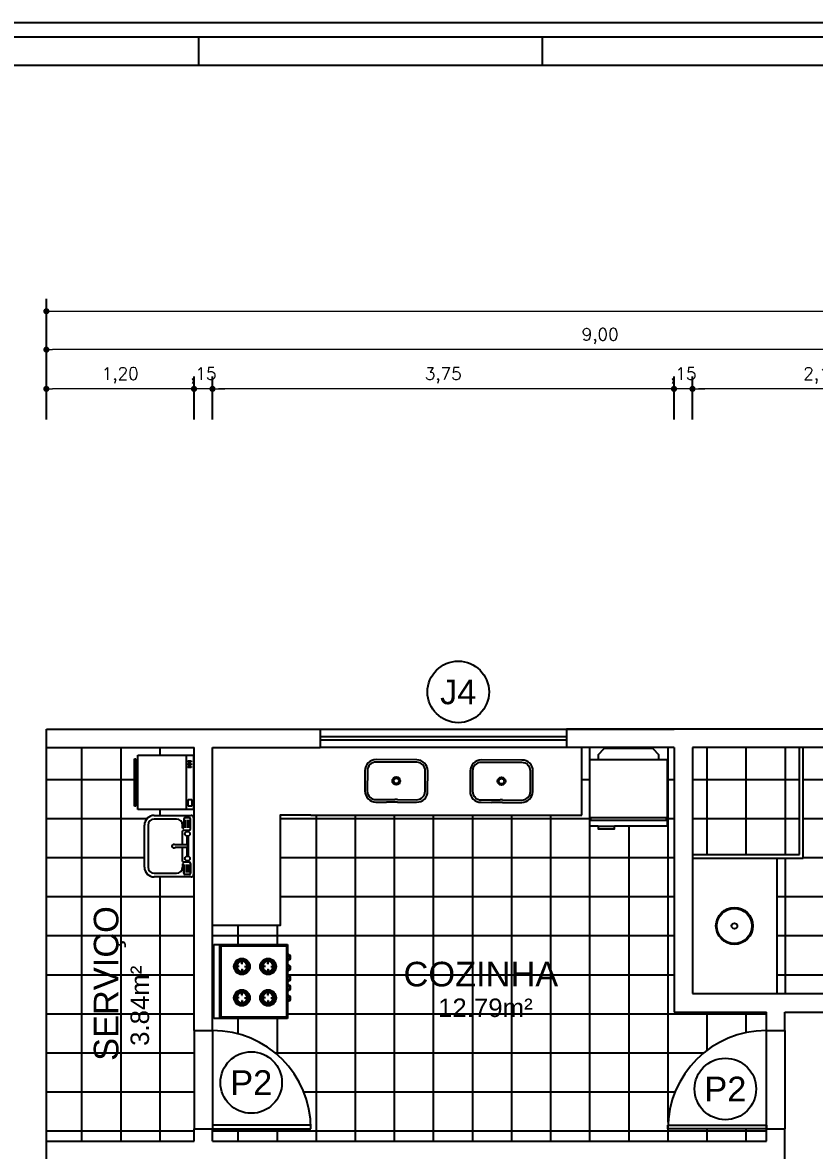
# Model space of a CAD drawing. Header units: metres. Extents: x 6 to 129, y -48 to 19.
# Drawn here: x 12.75 to 19.18, y 10.1 to 19.27 of the extents above; entities that cross this region are included whole.
import ezdxf
from ezdxf.enums import TextEntityAlignment as Align

# ---------------------------------------------------------------- set-up
doc = ezdxf.new("R2010")
doc.units = ezdxf.units.M
doc.header["$LTSCALE"] = 0.00025
doc.layers.add('0_MRG_AUX', color=7, linetype='Continuous', true_color=0xecbcd1)
for name, color, linetype in [('ARQ_ALV CT', 5, 'Continuous'), ('ARQ_ALV VS', 2, 'Continuous'), ('ARQ_ESQ CT', 30, 'Continuous'), ('ARQ_MOB 01', 1, 'Continuous'), ('ARQ_MOB 02', 2, 'Continuous'), ('ARQ_PISO', 1, 'Continuous'), ('ARQ_SAN 01', 1, 'Continuous'), ('ARQ_SAN 02', 2, 'Continuous'), ('ARQ_SIMB 01', 1, 'Continuous'), ('ARQ_TXT 02', 2, 'Continuous'), ('MRG_EXTERNA', 1, 'Continuous'), ('MRG_INTERNA', 2, 'Continuous'), ('SIMB_02', 2, 'Continuous'), ('SIMB_PREENCHIMENTO', 253, 'Continuous'), ('SIMB_TXT', 1, 'Continuous')]:
    doc.layers.add(name, color=color, linetype=linetype)
doc.layers.add('ARQ_COTA_AZUL', color=5, linetype='Continuous', lineweight=20, true_color=0x0000ff)
doc.styles.add('Annot_2.0mm', font='arial.ttf', dxfattribs={"height": 2})
doc.styles.add('ROMANS', font='romans')
doc.styles.add('SIMB', font='arial.ttf')
doc.dimstyles.new('FF-01', dxfattribs={"dimscale": 100, "dimtxt": 0.002, "dimasz": 0.001, "dimexe": 0.002, "dimexo": 0.002, "dimgap": 0.001, "dimtad": 1, "dimzin": 4, "dimtxsty": 'ROMANS', "dimblk": 'DOT', "dimcen": 0.002, "dimclrd": 256, "dimclre": 256, "dimclrt": 1, "dimadec": 0, "dimazin": 0, "dimtfac": 0.09, "dimtix": 1, "dimtmove": 2, "dimatfit": 0, "dimldrblk": 'DOT', "dimfxl": 0.005, "dimfxlon": 1, "dimtolj": 1, "dimtzin": 4, "dimlwd": -1, "dimarcsym": 0})
pattern_1 = [(0, (-0.10623, -0.2223), (0, 0.3175), []), (90, (-0.10623, -0.2223), (-0.3175, 2e-17), [])]

# ---------------------------------------------------------------- blocks, each defined once
blk = doc.blocks.new('COD_ESQ')
at = {"layer": 'SIMB_02'}
blk.add_circle((0, 0), 2.5, dxfattribs=at)
at = {"layer": 'SIMB_TXT', "style": 'SIMB'}
blk.add_attdef('CDESQ', text='', height=2, dxfattribs=at).set_placement((0, 0), align=Align.MIDDLE_CENTER)
blk = doc.blocks.new('FORMATO_A0mmD')
at = {"layer": '0_MRG_AUX'}
blk.add_lwpolyline([(0.01, 851), (0.01, -0.01), (-1199, -0.01), (-1199, 851)], close=True, dxfattribs=at)
at = {"layer": 'MRG_EXTERNA'}
blk.add_lwpolyline([(-5, 846), (-5, 5), (-1194, 5), (-1194, 846)], close=True, dxfattribs=at)
at = {"layer": 'MRG_INTERNA'}
for p, q in [((-864.5, 836), (-864.5, 846)), ((-745, 836), (-745, 846)), ((-745, 836), (-745, 846)), ((-15, 836), (-1169, 836))]:
    blk.add_line(p, q, dxfattribs=at)
blk = doc.blocks.new('_Dot')
at = {"color": 0, "linetype": 'ByBlock', "lineweight": -2}
blk.add_line((-0.5, 0), (-1, 0), dxfattribs=at)
at = {"color": 0, "linetype": 'ByBlock', "const_width": 0.5}
blk.add_lwpolyline([(-0.25, 0, 1), (0.25, 0, 1)], format="xyb", close=True, dxfattribs=at)
blk = doc.blocks.new('*D72')
at = {"layer": 'ARQ_COTA_AZUL', "lineweight": -2, "transparency": 16777216}
for p, q in [((18.7895, 3.8385), (18.7895, 3.4885)), ((18.9395, 3.8385), (18.9395, 3.4885))]:
    blk.add_line(p, q, dxfattribs=at)
at = {"layer": 'ARQ_COTA_AZUL', "transparency": 16777216}
for p, q in [((18.7395, 3.5885), (18.6895, 3.5885)), ((18.9395, 3.5885), (18.7895, 3.5885)), ((18.9895, 3.5885), (19.0395, 3.5885))]:
    blk.add_line(p, q, dxfattribs=at)
at = {"layer": 'ARQ_COTA_AZUL', "transparency": 16777216, "xscale": 0.05, "yscale": 0.05, "zscale": 0.05}
blk.add_blockref('_Dot', (18.7895, 3.5885), dxfattribs=at)
at = {"layer": 'ARQ_COTA_AZUL', "transparency": 16777216, "xscale": 0.05, "yscale": 0.05, "zscale": 0.05, "rotation": 180}
blk.add_blockref('_Dot', (18.9395, 3.5885), dxfattribs=at)
at = {"layer": 'ARQ_COTA_AZUL', "color": 1, "transparency": 16777216, "insert": (18.8645, 3.6981), "char_height": 0.1, "attachment_point": 5, "style": 'ROMANS'}
blk.add_mtext('\\A1;,15', dxfattribs=at)
blk = doc.blocks.new('*D73')
at = {"layer": 'ARQ_COTA_AZUL', "lineweight": -2, "transparency": 16777216}
for p, q in [((15.6895, 3.8385), (15.6895, 3.4885)), ((18.7895, 3.8385), (18.7895, 3.4885))]:
    blk.add_line(p, q, dxfattribs=at)
at = {"layer": 'ARQ_COTA_AZUL', "transparency": 16777216}
blk.add_line((18.7395, 3.5885), (15.7395, 3.5885), dxfattribs=at)
at = {"layer": 'ARQ_COTA_AZUL', "transparency": 16777216, "xscale": 0.05, "yscale": 0.05, "zscale": 0.05, "rotation": 180}
blk.add_blockref('_Dot', (15.6895, 3.5885), dxfattribs=at)
at = {"layer": 'ARQ_COTA_AZUL', "transparency": 16777216, "xscale": 0.05, "yscale": 0.05, "zscale": 0.05}
blk.add_blockref('_Dot', (18.7895, 3.5885), dxfattribs=at)
at = {"layer": 'ARQ_COTA_AZUL', "color": 1, "transparency": 16777216, "insert": (17.2395, 3.6981), "char_height": 0.1, "attachment_point": 5, "style": 'ROMANS'}
blk.add_mtext('\\A1;3,10', dxfattribs=at)
blk = doc.blocks.new('*D85')
at = {"layer": 'ARQ_COTA_AZUL', "lineweight": -2, "transparency": 16777216}
for p, q in [((12.9395, 16.6686), (12.9395, 17.0186)), ((27.0395, 16.6686), (27.0395, 17.0186))]:
    blk.add_line(p, q, dxfattribs=at)
at = {"layer": 'ARQ_COTA_AZUL', "transparency": 16777216}
blk.add_line((12.9895, 16.9186), (26.9895, 16.9186), dxfattribs=at)
at = {"layer": 'ARQ_COTA_AZUL', "transparency": 16777216, "xscale": 0.05, "yscale": 0.05, "zscale": 0.05, "rotation": 180}
blk.add_blockref('_Dot', (12.9395, 16.9186), dxfattribs=at)
at = {"layer": 'ARQ_COTA_AZUL', "transparency": 16777216, "xscale": 0.05, "yscale": 0.05, "zscale": 0.05}
blk.add_blockref('_Dot', (27.0395, 16.9186), dxfattribs=at)
at = {"layer": 'ARQ_COTA_AZUL', "color": 1, "transparency": 16777216, "insert": (19.9895, 17.0281), "char_height": 0.1, "attachment_point": 5, "style": 'ROMANS'}
blk.add_mtext('\\A1;14,10', dxfattribs=at)
blk = doc.blocks.new('*D88')
at = {"layer": 'ARQ_COTA_AZUL', "lineweight": -2, "transparency": 16777216}
for p, q in [((12.9395, 16.3567), (12.9395, 16.7067)), ((21.9395, 16.3567), (21.9395, 16.7067))]:
    blk.add_line(p, q, dxfattribs=at)
at = {"layer": 'ARQ_COTA_AZUL', "transparency": 16777216}
blk.add_line((21.8895, 16.6067), (12.9895, 16.6067), dxfattribs=at)
at = {"layer": 'ARQ_COTA_AZUL', "transparency": 16777216, "xscale": 0.05, "yscale": 0.05, "zscale": 0.05, "rotation": 180}
blk.add_blockref('_Dot', (12.9395, 16.6067), dxfattribs=at)
at = {"layer": 'ARQ_COTA_AZUL', "transparency": 16777216, "xscale": 0.05, "yscale": 0.05, "zscale": 0.05}
blk.add_blockref('_Dot', (21.9395, 16.6067), dxfattribs=at)
at = {"layer": 'ARQ_COTA_AZUL', "color": 1, "transparency": 16777216, "insert": (17.4395, 16.7163), "char_height": 0.1, "attachment_point": 5, "style": 'ROMANS'}
blk.add_mtext('\\A1;9,00', dxfattribs=at)
blk = doc.blocks.new('*D96')
at = {"layer": 'ARQ_COTA_AZUL', "lineweight": -2, "transparency": 16777216}
for p, q in [((18.1895, 16.0378), (18.1895, 16.3878)), ((20.2895, 16.0378), (20.2895, 16.3878))]:
    blk.add_line(p, q, dxfattribs=at)
at = {"layer": 'ARQ_COTA_AZUL', "transparency": 16777216}
blk.add_line((20.2395, 16.2878), (18.2395, 16.2878), dxfattribs=at)
at = {"layer": 'ARQ_COTA_AZUL', "transparency": 16777216, "xscale": 0.05, "yscale": 0.05, "zscale": 0.05, "rotation": 180}
blk.add_blockref('_Dot', (18.1895, 16.2878), dxfattribs=at)
at = {"layer": 'ARQ_COTA_AZUL', "transparency": 16777216, "xscale": 0.05, "yscale": 0.05, "zscale": 0.05}
blk.add_blockref('_Dot', (20.2895, 16.2878), dxfattribs=at)
at = {"layer": 'ARQ_COTA_AZUL', "color": 1, "transparency": 16777216, "insert": (19.2395, 16.3973), "char_height": 0.1, "attachment_point": 5, "style": 'ROMANS'}
blk.add_mtext('\\A1;2,10', dxfattribs=at)
blk = doc.blocks.new('*D97')
at = {"layer": 'ARQ_COTA_AZUL', "lineweight": -2, "transparency": 16777216}
for p, q in [((18.0395, 16.0378), (18.0395, 16.3878)), ((18.1895, 16.0378), (18.1895, 16.3878))]:
    blk.add_line(p, q, dxfattribs=at)
at = {"layer": 'ARQ_COTA_AZUL', "transparency": 16777216}
for p, q in [((17.9895, 16.2878), (17.9395, 16.2878)), ((18.1895, 16.2878), (18.0395, 16.2878)), ((18.2395, 16.2878), (18.2895, 16.2878))]:
    blk.add_line(p, q, dxfattribs=at)
at = {"layer": 'ARQ_COTA_AZUL', "transparency": 16777216, "xscale": 0.05, "yscale": 0.05, "zscale": 0.05}
blk.add_blockref('_Dot', (18.0395, 16.2878), dxfattribs=at)
at = {"layer": 'ARQ_COTA_AZUL', "transparency": 16777216, "xscale": 0.05, "yscale": 0.05, "zscale": 0.05, "rotation": 180}
blk.add_blockref('_Dot', (18.1895, 16.2878), dxfattribs=at)
at = {"layer": 'ARQ_COTA_AZUL', "color": 1, "transparency": 16777216, "insert": (18.1145, 16.3973), "char_height": 0.1, "attachment_point": 5, "style": 'ROMANS'}
blk.add_mtext('\\A1;,15', dxfattribs=at)
blk = doc.blocks.new('*D98')
at = {"layer": 'ARQ_COTA_AZUL', "lineweight": -2, "transparency": 16777216}
for p, q in [((14.2895, 16.0378), (14.2895, 16.3878)), ((18.0395, 16.0378), (18.0395, 16.3878))]:
    blk.add_line(p, q, dxfattribs=at)
at = {"layer": 'ARQ_COTA_AZUL', "transparency": 16777216}
blk.add_line((17.9895, 16.2878), (14.3395, 16.2878), dxfattribs=at)
at = {"layer": 'ARQ_COTA_AZUL', "transparency": 16777216, "xscale": 0.05, "yscale": 0.05, "zscale": 0.05, "rotation": 180}
blk.add_blockref('_Dot', (14.2895, 16.2878), dxfattribs=at)
at = {"layer": 'ARQ_COTA_AZUL', "transparency": 16777216, "xscale": 0.05, "yscale": 0.05, "zscale": 0.05}
blk.add_blockref('_Dot', (18.0395, 16.2878), dxfattribs=at)
at = {"layer": 'ARQ_COTA_AZUL', "color": 1, "transparency": 16777216, "insert": (16.1645, 16.3973), "char_height": 0.1, "attachment_point": 5, "style": 'ROMANS'}
blk.add_mtext('\\A1;3,75', dxfattribs=at)
blk = doc.blocks.new('*D99')
at = {"layer": 'ARQ_COTA_AZUL', "lineweight": -2, "transparency": 16777216}
for p, q in [((14.1395, 16.0378), (14.1395, 16.3878)), ((14.2895, 16.0378), (14.2895, 16.3878))]:
    blk.add_line(p, q, dxfattribs=at)
at = {"layer": 'ARQ_COTA_AZUL', "transparency": 16777216}
for p, q in [((14.0895, 16.2878), (14.0395, 16.2878)), ((14.2895, 16.2878), (14.1395, 16.2878)), ((14.3395, 16.2878), (14.3895, 16.2878))]:
    blk.add_line(p, q, dxfattribs=at)
at = {"layer": 'ARQ_COTA_AZUL', "transparency": 16777216, "xscale": 0.05, "yscale": 0.05, "zscale": 0.05}
blk.add_blockref('_Dot', (14.1395, 16.2878), dxfattribs=at)
at = {"layer": 'ARQ_COTA_AZUL', "transparency": 16777216, "xscale": 0.05, "yscale": 0.05, "zscale": 0.05, "rotation": 180}
blk.add_blockref('_Dot', (14.2895, 16.2878), dxfattribs=at)
at = {"layer": 'ARQ_COTA_AZUL', "color": 1, "transparency": 16777216, "insert": (14.2145, 16.3973), "char_height": 0.1, "attachment_point": 5, "style": 'ROMANS'}
blk.add_mtext('\\A1;,15', dxfattribs=at)
blk = doc.blocks.new('*D100')
at = {"layer": 'ARQ_COTA_AZUL', "lineweight": -2, "transparency": 16777216}
for p, q in [((12.9395, 16.0378), (12.9395, 16.3878)), ((14.1395, 16.0378), (14.1395, 16.3878))]:
    blk.add_line(p, q, dxfattribs=at)
at = {"layer": 'ARQ_COTA_AZUL', "transparency": 16777216}
blk.add_line((14.0895, 16.2878), (12.9895, 16.2878), dxfattribs=at)
at = {"layer": 'ARQ_COTA_AZUL', "transparency": 16777216, "xscale": 0.05, "yscale": 0.05, "zscale": 0.05, "rotation": 180}
blk.add_blockref('_Dot', (12.9395, 16.2878), dxfattribs=at)
at = {"layer": 'ARQ_COTA_AZUL', "transparency": 16777216, "xscale": 0.05, "yscale": 0.05, "zscale": 0.05}
blk.add_blockref('_Dot', (14.1395, 16.2878), dxfattribs=at)
at = {"layer": 'ARQ_COTA_AZUL', "color": 1, "transparency": 16777216, "insert": (13.5395, 16.3973), "char_height": 0.1, "attachment_point": 5, "style": 'ROMANS'}
blk.add_mtext('\\A1;1,20', dxfattribs=at)
blk = doc.blocks.new('*D101')
at = {"layer": 'ARQ_COTA_AZUL', "lineweight": -2, "transparency": 16777216}
for p, q in [((9.4477, 14.7218), (9.0977, 14.7218)), ((9.4477, 6.0718), (9.0977, 6.0718))]:
    blk.add_line(p, q, dxfattribs=at)
at = {"layer": 'ARQ_COTA_AZUL', "transparency": 16777216}
blk.add_line((9.1977, 6.1218), (9.1977, 14.6718), dxfattribs=at)
at = {"layer": 'ARQ_COTA_AZUL', "transparency": 16777216, "xscale": 0.05, "yscale": 0.05, "zscale": 0.05}
for p, rotation in [((9.1977, 14.7218), 90), ((9.1977, 6.0718), 270)]:
    blk.add_blockref('_Dot', p, dxfattribs=dict(at, rotation=rotation))
at = {"layer": 'ARQ_COTA_AZUL', "color": 1, "transparency": 16777216, "insert": (9.0882, 10.3968), "char_height": 0.1, "attachment_point": 5, "rotation": 90, "style": 'ROMANS'}
blk.add_mtext('\\A1;8,65', dxfattribs=at)
blk = doc.blocks.new('*D104')
at = {"layer": 'ARQ_COTA_AZUL', "lineweight": -2, "transparency": 16777216}
for p, q in [((9.7995, 13.5218), (9.4495, 13.5218)), ((9.7995, 10.0218), (9.4495, 10.0218))]:
    blk.add_line(p, q, dxfattribs=at)
at = {"layer": 'ARQ_COTA_AZUL', "transparency": 16777216}
blk.add_line((9.5495, 10.0718), (9.5495, 13.4718), dxfattribs=at)
at = {"layer": 'ARQ_COTA_AZUL', "transparency": 16777216, "xscale": 0.05, "yscale": 0.05, "zscale": 0.05}
for p, rotation in [((9.5495, 13.5218), 90), ((9.5495, 10.0218), 270)]:
    blk.add_blockref('_Dot', p, dxfattribs=dict(at, rotation=rotation))
at = {"layer": 'ARQ_COTA_AZUL', "color": 1, "transparency": 16777216, "insert": (9.44, 11.7718), "char_height": 0.1, "attachment_point": 5, "rotation": 90, "style": 'ROMANS'}
blk.add_mtext('\\A1;3,50', dxfattribs=at)
blk = doc.blocks.new('*D105')
at = {"layer": 'ARQ_COTA_AZUL', "lineweight": -2, "transparency": 16777216}
for p, q in [((9.7995, 14.7218), (9.4495, 14.7218)), ((9.7995, 13.5218), (9.4495, 13.5218))]:
    blk.add_line(p, q, dxfattribs=at)
at = {"layer": 'ARQ_COTA_AZUL', "transparency": 16777216}
blk.add_line((9.5495, 13.5718), (9.5495, 14.6718), dxfattribs=at)
at = {"layer": 'ARQ_COTA_AZUL', "transparency": 16777216, "xscale": 0.05, "yscale": 0.05, "zscale": 0.05}
for p, rotation in [((9.5495, 14.7218), 90), ((9.5495, 13.5218), 270)]:
    blk.add_blockref('_Dot', p, dxfattribs=dict(at, rotation=rotation))
at = {"layer": 'ARQ_COTA_AZUL', "color": 1, "transparency": 16777216, "insert": (9.44, 14.1218), "char_height": 0.1, "attachment_point": 5, "rotation": 90, "style": 'ROMANS'}
blk.add_mtext('\\A1;1,20', dxfattribs=at)
blk = doc.blocks.new('*D110')
at = {"layer": 'ARQ_COTA_AZUL', "transparency": 16777216}
for p, q in [((9.8831, 10.2218), (9.8831, 10.2718)), ((9.8831, 10.0218), (9.8831, 10.1718)), ((9.8831, 9.9718), (9.8831, 9.9218))]:
    blk.add_line(p, q, dxfattribs=at)
at = {"layer": 'ARQ_COTA_AZUL', "lineweight": -2, "transparency": 16777216}
for p, q in [((10.1331, 10.1718), (9.7831, 10.1718)), ((10.1331, 10.0218), (9.7831, 10.0218))]:
    blk.add_line(p, q, dxfattribs=at)
at = {"layer": 'ARQ_COTA_AZUL', "transparency": 16777216, "xscale": 0.05, "yscale": 0.05, "zscale": 0.05}
for p, rotation in [((9.8831, 10.1718), 270), ((9.8831, 10.0218), 90)]:
    blk.add_blockref('_Dot', p, dxfattribs=dict(at, rotation=rotation))
at = {"layer": 'ARQ_COTA_AZUL', "color": 1, "transparency": 16777216, "insert": (9.7735, 10.0968), "char_height": 0.1, "attachment_point": 5, "rotation": 90, "style": 'ROMANS'}
blk.add_mtext('\\A1;,15', dxfattribs=at)
blk = doc.blocks.new('*D111')
at = {"layer": 'ARQ_COTA_AZUL', "lineweight": -2, "transparency": 16777216}
for p, q in [((10.1331, 11.2218), (9.7831, 11.2218)), ((10.1331, 10.1718), (9.7831, 10.1718))]:
    blk.add_line(p, q, dxfattribs=at)
at = {"layer": 'ARQ_COTA_AZUL', "transparency": 16777216}
blk.add_line((9.8831, 10.2218), (9.8831, 11.1718), dxfattribs=at)
at = {"layer": 'ARQ_COTA_AZUL', "transparency": 16777216, "xscale": 0.05, "yscale": 0.05, "zscale": 0.05}
for p, rotation in [((9.8831, 11.2218), 90), ((9.8831, 10.1718), 270)]:
    blk.add_blockref('_Dot', p, dxfattribs=dict(at, rotation=rotation))
at = {"layer": 'ARQ_COTA_AZUL', "color": 1, "transparency": 16777216, "insert": (9.7735, 10.6968), "char_height": 0.1, "attachment_point": 5, "rotation": 90, "style": 'ROMANS'}
blk.add_mtext('\\A1;1,05', dxfattribs=at)
blk = doc.blocks.new('*D112')
at = {"layer": 'ARQ_COTA_AZUL', "transparency": 16777216}
for p, q in [((9.8831, 11.4218), (9.8831, 11.4718)), ((9.8831, 11.2218), (9.8831, 11.3718)), ((9.8831, 11.1718), (9.8831, 11.1218))]:
    blk.add_line(p, q, dxfattribs=at)
at = {"layer": 'ARQ_COTA_AZUL', "lineweight": -2, "transparency": 16777216}
for p, q in [((10.1331, 11.3718), (9.7831, 11.3718)), ((10.1331, 11.2218), (9.7831, 11.2218))]:
    blk.add_line(p, q, dxfattribs=at)
at = {"layer": 'ARQ_COTA_AZUL', "transparency": 16777216, "xscale": 0.05, "yscale": 0.05, "zscale": 0.05}
for p, rotation in [((9.8831, 11.3718), 270), ((9.8831, 11.2218), 90)]:
    blk.add_blockref('_Dot', p, dxfattribs=dict(at, rotation=rotation))
at = {"layer": 'ARQ_COTA_AZUL', "color": 1, "transparency": 16777216, "insert": (9.7735, 11.2968), "char_height": 0.1, "attachment_point": 5, "rotation": 90, "style": 'ROMANS'}
blk.add_mtext('\\A1;,15', dxfattribs=at)
blk = doc.blocks.new('*D113')
at = {"layer": 'ARQ_COTA_AZUL', "lineweight": -2, "transparency": 16777216}
for p, q in [((10.1331, 13.3718), (9.7831, 13.3718)), ((10.1331, 11.3718), (9.7831, 11.3718))]:
    blk.add_line(p, q, dxfattribs=at)
at = {"layer": 'ARQ_COTA_AZUL', "transparency": 16777216}
blk.add_line((9.8831, 11.4218), (9.8831, 13.3218), dxfattribs=at)
at = {"layer": 'ARQ_COTA_AZUL', "transparency": 16777216, "xscale": 0.05, "yscale": 0.05, "zscale": 0.05}
for p, rotation in [((9.8831, 13.3718), 90), ((9.8831, 11.3718), 270)]:
    blk.add_blockref('_Dot', p, dxfattribs=dict(at, rotation=rotation))
at = {"layer": 'ARQ_COTA_AZUL', "color": 1, "transparency": 16777216, "insert": (9.7735, 12.3718), "char_height": 0.1, "attachment_point": 5, "rotation": 90, "style": 'ROMANS'}
blk.add_mtext('\\A1;2,00', dxfattribs=at)
blk = doc.blocks.new('*D114')
at = {"layer": 'ARQ_COTA_AZUL', "transparency": 16777216}
for p, q in [((9.8831, 13.5718), (9.8831, 13.6218)), ((9.8831, 13.3718), (9.8831, 13.5218)), ((9.8831, 13.3218), (9.8831, 13.2718))]:
    blk.add_line(p, q, dxfattribs=at)
at = {"layer": 'ARQ_COTA_AZUL', "lineweight": -2, "transparency": 16777216}
for p, q in [((10.1331, 13.5218), (9.7831, 13.5218)), ((10.1331, 13.3718), (9.7831, 13.3718))]:
    blk.add_line(p, q, dxfattribs=at)
at = {"layer": 'ARQ_COTA_AZUL', "transparency": 16777216, "xscale": 0.05, "yscale": 0.05, "zscale": 0.05}
for p, rotation in [((9.8831, 13.5218), 270), ((9.8831, 13.3718), 90)]:
    blk.add_blockref('_Dot', p, dxfattribs=dict(at, rotation=rotation))
at = {"layer": 'ARQ_COTA_AZUL', "color": 1, "transparency": 16777216, "insert": (9.7735, 13.4468), "char_height": 0.1, "attachment_point": 5, "rotation": 90, "style": 'ROMANS'}
blk.add_mtext('\\A1;,15', dxfattribs=at)
blk = doc.blocks.new('*D115')
at = {"layer": 'ARQ_COTA_AZUL', "lineweight": -2, "transparency": 16777216}
for p, q in [((10.1331, 14.5718), (9.7831, 14.5718)), ((10.1331, 13.5218), (9.7831, 13.5218))]:
    blk.add_line(p, q, dxfattribs=at)
at = {"layer": 'ARQ_COTA_AZUL', "transparency": 16777216}
blk.add_line((9.8831, 13.5718), (9.8831, 14.5218), dxfattribs=at)
at = {"layer": 'ARQ_COTA_AZUL', "transparency": 16777216, "xscale": 0.05, "yscale": 0.05, "zscale": 0.05}
for p, rotation in [((9.8831, 14.5718), 90), ((9.8831, 13.5218), 270)]:
    blk.add_blockref('_Dot', p, dxfattribs=dict(at, rotation=rotation))
at = {"layer": 'ARQ_COTA_AZUL', "color": 1, "transparency": 16777216, "insert": (9.7735, 14.0468), "char_height": 0.1, "attachment_point": 5, "rotation": 90, "style": 'ROMANS'}
blk.add_mtext('\\A1;1,05', dxfattribs=at)
blk = doc.blocks.new('*D116')
at = {"layer": 'ARQ_COTA_AZUL', "transparency": 16777216}
for p, q in [((9.8831, 14.7718), (9.8831, 14.8218)), ((9.8831, 14.5718), (9.8831, 14.7218)), ((9.8831, 14.5218), (9.8831, 14.4718))]:
    blk.add_line(p, q, dxfattribs=at)
at = {"layer": 'ARQ_COTA_AZUL', "lineweight": -2, "transparency": 16777216}
for p, q in [((10.1331, 14.7218), (9.7831, 14.7218)), ((10.1331, 14.5718), (9.7831, 14.5718))]:
    blk.add_line(p, q, dxfattribs=at)
at = {"layer": 'ARQ_COTA_AZUL', "transparency": 16777216, "xscale": 0.05, "yscale": 0.05, "zscale": 0.05}
for p, rotation in [((9.8831, 14.7218), 270), ((9.8831, 14.5718), 90)]:
    blk.add_blockref('_Dot', p, dxfattribs=dict(at, rotation=rotation))
at = {"layer": 'ARQ_COTA_AZUL', "color": 1, "transparency": 16777216, "insert": (9.7735, 14.6468), "char_height": 0.1, "attachment_point": 5, "rotation": 90, "style": 'ROMANS'}
blk.add_mtext('\\A1;,15', dxfattribs=at)

msp = doc.modelspace()

# ---------------------------------------------------------------- hatches: boundary and pattern name
at = {"layer": 'SIMB_PREENCHIMENTO'}
h = msp.add_hatch(dxfattribs=at)
h.set_pattern_fill('NET', color=256, scale=0.1)
h.set_pattern_definition(pattern_1)
h.paths.add_polyline_path([(14.1358, 12.3404, -0.414214), (14.1158, 12.3204), (13.8158, 12.3204, -0.414214), (13.7358, 12.4004), (13.7358, 12.7404, -0.414214), (13.8158, 12.8204), (14.1158, 12.8204, -0.414214), (14.1358, 12.8004), (14.1362, 12.8692), (13.6822, 12.8692), (13.6822, 13.3092), (14.1395, 13.3092), (14.1395, 13.3718), (12.9395, 13.3718), (12.9395, 10.1718), (14.1395, 10.1718), (14.1395, 10.2718), (14.1395, 11.0718)])
h.paths.add_polyline_path([(13.6658, 12.8956), (13.6548, 12.8956), (13.6548, 13.2795), (13.6658, 13.2795)], flags=16)
h.paths.add_polyline_path([(13.8562, 10.9005), (13.8562, 11.6276), (13.547, 11.6276), (13.547, 10.9005)], flags=24)
h.paths.add_polyline_path([(13.6377, 10.7625), (13.6377, 12.1201), (13.2255, 12.1201), (13.2255, 10.7625)], flags=24)
h = msp.add_hatch(dxfattribs=at)
h.set_pattern_fill('NET', color=256, scale=0.1)
h.set_pattern_definition(pattern_1)
h.paths.add_polyline_path([(18.0395, 13.3718), (17.2895, 13.3718), (17.2895, 12.8218), (17.2895, 12.6684), (18.0395, 12.6684)])
h.paths.add_polyline_path([(17.3546, 13.2741), (17.4221, 13.2741), (17.4221, 13.3141), (17.4721, 13.3641), (17.8671, 13.3641), (17.9171, 13.3141), (17.9171, 13.2741), (17.9846, 13.2741), (17.9846, 12.8016), (17.9746, 12.8016), (17.9746, 12.7816), (17.9846, 12.7816), (17.9846, 12.7341), (17.5571, 12.7341), (17.5571, 12.7116), (17.4221, 12.7116), (17.4221, 12.7341), (17.3546, 12.7341), (17.3546, 12.7816), (17.3646, 12.7816), (17.3646, 12.8016), (17.3546, 12.8016)], flags=16)
h = msp.add_hatch(dxfattribs=at)
h.set_pattern_fill('NET', color=256, scale=0.1)
h.set_pattern_definition(pattern_1)
h.paths.add_polyline_path([(19.0595, 13.3718), (18.1895, 13.3718), (18.1895, 12.5018), (19.0595, 12.5018)])
h = msp.add_hatch(dxfattribs=at)
h.set_pattern_fill('NET', color=256, scale=0.1)
h.set_pattern_definition(pattern_1)
h.paths.add_polyline_path([(20.2895, 12.0718), (20.2895, 13.3718), (20.0848, 13.3669, -0.393933), (20.093, 13.3592), (20.0862, 13.0143, -0.161925), (20.0605, 12.8718, -0.105885), (20.0015, 12.8032, -0.167654), (19.9437, 12.7842, -0.167654), (19.8859, 12.8032, -0.105885), (19.8269, 12.8718, -0.161925), (19.8013, 13.0143), (19.7944, 13.3577, -0.446708), (19.8027, 13.3669), (19.2895, 13.3718), (19.0895, 13.3718), (19.0895, 12.4718), (18.8752, 12.4718), (18.8752, 11.3718), (20.2895, 11.3718), (20.2895, 11.4718), (19.6895, 11.4718), (19.6895, 11.5018), (19.6903, 11.5018, -0.399638)])
h.paths.add_polyline_path([(19.3118, 12.0149), (20.039, 12.0149), (20.039, 12.324), (19.3118, 12.324)], flags=24)
h.paths.add_polyline_path([(19.1959, 12.2335), (20.1963, 12.2335), (20.1963, 12.6456), (19.1959, 12.6456)], flags=24)
h = msp.add_hatch(dxfattribs=at)
h.set_pattern_fill('NET', color=256, scale=0.1)
h.set_pattern_definition(pattern_1)
h.paths.add_polyline_path([(18.0395, 12.6684), (17.2895, 12.6684), (17.2895, 12.8218), (15.0895, 12.8218), (14.8395, 12.8213), (14.8395, 12.3213), (14.8395, 11.9266), (14.2895, 11.9266), (14.2895, 11.0718, -0.40327), (15.089, 10.3018), (15.0895, 10.3018), (15.0895, 10.2718), (14.2895, 10.2718), (14.2895, 10.1718), (15.6895, 10.1718), (18.7895, 10.1718), (18.7895, 10.2718), (17.9895, 10.2718), (17.9895, 10.3018), (17.9901, 10.3018, -0.40327), (18.7895, 11.0718), (18.7895, 11.2218), (18.0395, 11.2218)])
h.paths.add_polyline_path([(14.8994, 11.77), (14.8994, 11.6917, -1), (14.8994, 11.6428), (14.8994, 11.606, -1), (14.8994, 11.5571), (14.8994, 11.5203, -1), (14.8994, 11.4714), (14.8994, 11.4445, -1), (14.8994, 11.3956), (14.8994, 11.3588, -1), (14.8994, 11.3099), (14.8994, 11.17), (14.2994, 11.17), (14.2994, 11.77)], flags=16)
h.paths.add_polyline_path([(14.8994, 11.6458), (14.8994, 11.6887, -1)], flags=0)
h.paths.add_polyline_path([(14.8894, 11.76), (14.8894, 11.18), (14.3594, 11.18), (14.3594, 11.76)], flags=0)
h.paths.add_polyline_path([(14.8994, 11.5601), (14.8994, 11.603, -1)], flags=0)
h.paths.add_polyline_path([(14.8994, 11.4744), (14.8994, 11.5173, -1)], flags=0)
h.paths.add_polyline_path([(14.8994, 11.3986), (14.8994, 11.4415, -1)], flags=0)
h.paths.add_polyline_path([(14.74, 11.5296), (14.74, 11.5396, -0.403173), (14.6882, 11.5914), (14.6782, 11.5914, 0.404923)], flags=0)
h.paths.add_polyline_path([(14.742, 11.6553), (14.742, 11.6453, -0.403173), (14.7939, 11.5934), (14.8039, 11.5934, 0.404923)], flags=0)
h.paths.add_polyline_path([(14.8057, 11.5914), (14.8039, 11.5914, -0.404923), (14.742, 11.5296, -0.414871), (14.6763, 11.5934), (14.6782, 11.5934, -0.404923), (14.74, 11.6553, -0.414871)], flags=0)
h.paths.add_polyline_path([(14.8994, 11.3129), (14.8994, 11.3558, -1)], flags=0)
h.paths.add_polyline_path([(14.742, 11.5496, -0.414214), (14.6982, 11.5914, -0.414214), (14.74, 11.6353, -0.414214), (14.7839, 11.5934, -0.414214)], flags=0)
h.paths.add_polyline_path([(14.74, 11.2749), (14.74, 11.2849, -0.403173), (14.6882, 11.3367), (14.6782, 11.3367, 0.404923)], flags=0)
h.paths.add_polyline_path([(14.74, 11.2949, -0.414214), (14.6982, 11.3387), (14.6763, 11.3387, 0.414214), (14.74, 11.273)], flags=0)
h.paths.add_polyline_path([(14.8039, 11.3367), (14.7939, 11.3367, -0.403173), (14.742, 11.2849), (14.742, 11.2749, 0.404923)], flags=0)
h.paths.add_polyline_path([(14.8039, 11.3387), (14.7839, 11.3387, 0.400609), (14.742, 11.3806), (14.742, 11.3592), (14.74, 11.3592), (14.74, 11.4006, -0.414214)], flags=0)
h.paths.add_polyline_path([(16.0619, 11.0991), (16.9056, 11.0991), (16.9056, 11.4082), (16.0619, 11.4082)], flags=24)
h.paths.add_polyline_path([(15.7777, 11.3176), (17.1354, 11.3176), (17.1354, 11.7297), (15.7777, 11.7297)], flags=24)

# ---------------------------------------------------------------- linework, layer by layer
for p, q in [((15.0895, 10.2718), (15.0895, 10.3018)), ((17.9895, 10.2718), (17.9895, 10.3018)), ((18.7895, 10.3018), (18.7895, 10.2718))]:
    msp.add_line(p, q)
at = {"layer": 'ARQ_ALV CT'}
for p, q in [((12.9395, 10.0218), (12.9395, 13.5218)), ((12.9395, 13.5218), (15.1645, 13.5218)), ((15.1645, 13.5218), (15.1645, 13.3718)), ((19.2895, 13.5218), (17.1645, 13.5218)), ((17.1645, 13.5218), (18.0395, 13.5218)), ((17.1645, 13.5218), (17.1645, 13.3718)), ((18.0395, 13.5218), (18.0395, 13.5218)), ((12.9395, 13.3718), (14.1395, 13.3718)), ((14.1395, 11.0718), (14.1395, 13.3718)), ((14.2895, 11.0718), (14.2895, 13.3718)), ((14.2895, 13.3718), (15.1645, 13.3718)), ((18.0395, 13.3718), (17.1645, 13.3718)), ((18.0395, 13.3718), (18.0395, 11.2218)), ((19.2895, 13.3718), (18.1895, 13.3718)), ((18.1895, 13.3718), (18.1895, 11.3718)), ((18.1895, 11.3718), (20.2895, 11.3718)), ((18.0395, 11.2218), (18.7895, 11.2218)), ((18.7895, 11.0718), (18.7895, 11.2218)), ((18.9395, 11.2218), (20.4395, 11.2218)), ((18.9395, 11.0718), (18.9395, 11.2218)), ((14.1395, 11.0718), (14.2895, 11.0718)), ((18.7895, 11.0718), (18.9395, 11.0718)), ((14.1395, 10.1718), (14.1395, 10.2718)), ((14.1395, 10.2718), (14.2895, 10.2718)), ((14.2895, 10.1718), (14.2895, 10.2718)), ((18.7895, 10.1718), (18.7895, 10.2718)), ((18.7895, 10.2718), (18.9395, 10.2718)), ((18.9395, 10.1718), (18.9395, 10.2718)), ((18.9395, 10.0218), (18.9395, 10.2718)), ((12.9395, 10.1718), (14.1395, 10.1718)), ((14.2895, 10.1718), (15.6895, 10.1718)), ((15.6895, 10.1718), (18.7895, 10.1718))]:
    msp.add_line(p, q, dxfattribs=at)
at = {"layer": 'ARQ_ALV VS'}
for p, q in [((15.1645, 13.5218), (17.1645, 13.5218)), ((17.1645, 13.3718), (15.1645, 13.3718))]:
    msp.add_line(p, q, dxfattribs=at)
at = {"layer": 'ARQ_ESQ CT'}
for p, q in [((15.1645, 13.4618), (17.1645, 13.4618)), ((17.1645, 13.4318), (15.1645, 13.4318)), ((19.0595, 12.5018), (19.0595, 13.3718)), ((19.0895, 12.4718), (19.0895, 13.3718)), ((18.1895, 12.5018), (19.0595, 12.5018)), ((18.1895, 12.4718), (19.0895, 12.4718)), ((15.0895, 10.3018), (14.2895, 10.3018)), ((14.2895, 10.2718), (15.0895, 10.2718)), ((17.9895, 10.3018), (18.7895, 10.3018)), ((18.7895, 10.2718), (17.9895, 10.2718))]:
    msp.add_line(p, q, dxfattribs=at)
at = {"layer": 'ARQ_MOB 01', "linetype": 'Continuous'}
for p, q in [((13.6822, 12.8692), (13.6822, 13.3092)), ((13.6822, 13.3092), (14.1341, 13.3092)), ((14.0752, 13.3092), (14.0752, 12.8692)), ((14.1341, 13.3092), (14.1341, 12.8692)), ((13.6548, 12.8956), (13.6548, 13.2795)), ((13.6548, 13.2795), (13.6658, 13.2795)), ((13.6658, 13.2795), (13.6658, 12.8956)), ((14.0883, 13.2653), (14.1172, 13.2653)), ((14.0883, 13.2557), (14.0883, 13.2653)), ((14.1172, 13.2557), (14.0883, 13.2557)), ((14.0883, 13.2419), (14.1172, 13.2419)), ((14.0883, 13.2323), (14.0883, 13.2419)), ((14.1172, 13.2323), (14.0883, 13.2323)), ((14.0883, 13.2185), (14.1172, 13.2185)), ((14.0883, 13.2089), (14.0883, 13.2185)), ((14.1172, 13.2089), (14.0883, 13.2089)), ((14.1172, 13.2653), (14.1172, 13.2557)), ((14.1172, 13.2419), (14.1172, 13.2323)), ((14.1172, 13.2185), (14.1172, 13.2089)), ((14.0924, 12.8954), (14.0924, 12.9504)), ((14.0924, 12.9504), (14.1213, 12.9504)), ((14.1213, 12.9504), (14.1213, 12.8954)), ((13.6658, 12.8956), (13.6548, 12.8956)), ((14.1341, 12.8692), (13.6822, 12.8692)), ((14.1213, 12.8954), (14.0924, 12.8954))]:
    msp.add_line(p, q, dxfattribs=at)
at = {"layer": 'ARQ_MOB 01'}
for p, q in [((14.2994, 11.77), (14.8994, 11.77)), ((14.2994, 11.17), (14.2994, 11.77)), ((14.3494, 11.17), (14.3494, 11.77)), ((14.3594, 11.18), (14.3594, 11.76)), ((14.3594, 11.76), (14.8894, 11.76)), ((14.8894, 11.76), (14.8894, 11.18)), ((14.8994, 11.77), (14.8994, 11.6917)), ((14.8994, 11.6917), (14.8994, 11.6428)), ((14.5073, 11.5934), (14.5073, 11.5914)), ((14.5278, 11.6139), (14.5298, 11.6139)), ((14.5278, 11.571), (14.5298, 11.571)), ((14.5502, 11.5934), (14.5502, 11.5914)), ((14.7196, 11.5934), (14.7196, 11.5914)), ((14.74, 11.6139), (14.742, 11.6139)), ((14.74, 11.571), (14.742, 11.571)), ((14.7625, 11.5934), (14.7625, 11.5914)), ((14.8994, 11.6428), (14.8994, 11.606)), ((14.8994, 11.606), (14.8994, 11.5571)), ((14.8994, 11.5571), (14.8994, 11.5203)), ((14.8994, 11.5203), (14.8994, 11.4714)), ((14.8994, 11.4714), (14.8994, 11.4445)), ((14.8994, 11.4445), (14.8994, 11.3956)), ((14.8994, 11.3956), (14.8994, 11.3588)), ((14.5073, 11.3387), (14.5073, 11.3367)), ((14.5278, 11.3592), (14.5298, 11.3592)), ((14.5278, 11.3163), (14.5298, 11.3163)), ((14.5502, 11.3387), (14.5502, 11.3367)), ((14.7196, 11.3387), (14.7196, 11.3367)), ((14.74, 11.3592), (14.742, 11.3592)), ((14.74, 11.3163), (14.742, 11.3163)), ((14.7625, 11.3387), (14.7625, 11.3367)), ((14.8994, 11.3588), (14.8994, 11.3099)), ((14.8994, 11.3099), (14.8994, 11.17)), ((14.8994, 11.17), (14.2994, 11.17)), ((14.8894, 11.18), (14.3594, 11.18))]:
    msp.add_line(p, q, dxfattribs=at)
for points in [[(14.5278, 11.6139), (14.5278, 11.6553)], [(14.5298, 11.6139), (14.5298, 11.6553)], [(14.74, 11.6139), (14.74, 11.6553)], [(14.742, 11.6139), (14.742, 11.6553)], [(14.5073, 11.5934), (14.4659, 11.5934)], [(14.5073, 11.5914), (14.4659, 11.5914)], [(14.5278, 11.571), (14.5278, 11.5296)], [(14.5298, 11.571), (14.5298, 11.5296)], [(14.5502, 11.5934), (14.5916, 11.5934)], [(14.5502, 11.5914), (14.5916, 11.5914)], [(14.7196, 11.5934), (14.6782, 11.5934)], [(14.7196, 11.5914), (14.6782, 11.5914)], [(14.74, 11.571), (14.74, 11.5296)], [(14.742, 11.571), (14.742, 11.5296)], [(14.7625, 11.5934), (14.8039, 11.5934)], [(14.7625, 11.5914), (14.8039, 11.5914)], [(14.5278, 11.3592), (14.5278, 11.4006)], [(14.5298, 11.3592), (14.5298, 11.4006)], [(14.74, 11.3592), (14.74, 11.4006)], [(14.742, 11.3592), (14.742, 11.4006)], [(14.5073, 11.3387), (14.4659, 11.3387)], [(14.5073, 11.3367), (14.4659, 11.3367)], [(14.5278, 11.3163), (14.5278, 11.2749)], [(14.5298, 11.3163), (14.5298, 11.2749)], [(14.5502, 11.3387), (14.5916, 11.3387)], [(14.5502, 11.3367), (14.5916, 11.3367)], [(14.7196, 11.3387), (14.6782, 11.3387)], [(14.7196, 11.3367), (14.6782, 11.3367)], [(14.74, 11.3163), (14.74, 11.2749)], [(14.742, 11.3163), (14.742, 11.2749)], [(14.7625, 11.3387), (14.8039, 11.3387)], [(14.7625, 11.3367), (14.8039, 11.3367)]]:
    msp.add_lwpolyline(points, dxfattribs=at)
for centre in [(14.5288, 11.5924), (14.741, 11.5924), (14.5288, 11.3377), (14.741, 11.3377)]:
    msp.add_circle(centre, 0.0647, dxfattribs=at)
for centre, radius, start, end in [((14.5288, 11.5924), 0.0628, 90.91173, 179.08827), ((14.5288, 11.5924), 0.0529, 91.08404, 178.91596), ((14.5288, 11.5924), 0.0628, 0.91173, 89.08827), ((14.5288, 11.5924), 0.0529, 1.08404, 88.91596), ((14.741, 11.5924), 0.0628, 90.91173, 179.08827), ((14.741, 11.5924), 0.0529, 91.08404, 178.91596), ((14.741, 11.5924), 0.0628, 0.91173, 89.08827), ((14.741, 11.5924), 0.0529, 1.08404, 88.91596), ((14.8994, 11.6673), 0.0244, 270, 90), ((14.8994, 11.6673), 0.0214, 270, 90), ((14.5288, 11.5924), 0.0628, 180.91173, 269.08827), ((14.5288, 11.5924), 0.0529, 181.08404, 268.91596), ((14.5288, 11.5924), 0.0429, 91.33702, 178.66298), ((14.5288, 11.5924), 0.0429, 181.33702, 268.66298), ((14.5288, 11.5924), 0.0429, 1.33702, 88.66298), ((14.5288, 11.5924), 0.0429, 271.33702, 358.66298), ((14.5288, 11.5924), 0.0529, 271.08404, 358.91596), ((14.5288, 11.5924), 0.0628, 270.91173, 359.08827), ((14.741, 11.5924), 0.0628, 180.91173, 269.08827), ((14.741, 11.5924), 0.0529, 181.08404, 268.91596), ((14.741, 11.5924), 0.0429, 91.33702, 178.66298), ((14.741, 11.5924), 0.0429, 181.33702, 268.66298), ((14.741, 11.5924), 0.0429, 1.33702, 88.66298), ((14.741, 11.5924), 0.0628, 270.91173, 359.08827), ((14.741, 11.5924), 0.0529, 271.08404, 358.91596), ((14.741, 11.5924), 0.0429, 271.33702, 358.66298), ((14.8994, 11.5815), 0.0244, 270, 90), ((14.8994, 11.5815), 0.0214, 270, 90), ((14.8994, 11.4958), 0.0244, 270, 90), ((14.8994, 11.4958), 0.0214, 270, 90), ((14.5288, 11.3377), 0.0628, 90.91173, 179.08827), ((14.5288, 11.3377), 0.0529, 91.08404, 178.91596), ((14.5288, 11.3377), 0.0429, 91.33702, 178.66298), ((14.5288, 11.3377), 0.0628, 0.91173, 89.08827), ((14.5288, 11.3377), 0.0529, 1.08404, 88.91596), ((14.5288, 11.3377), 0.0429, 1.33702, 88.66298), ((14.741, 11.3377), 0.0628, 90.91173, 179.08827), ((14.741, 11.3377), 0.0529, 91.08404, 178.91596), ((14.741, 11.3377), 0.0429, 91.33702, 178.66298), ((14.741, 11.3377), 0.0628, 0.91173, 89.08827), ((14.741, 11.3377), 0.0529, 1.08404, 88.91596), ((14.741, 11.3377), 0.0429, 1.33702, 88.66298), ((14.8994, 11.4201), 0.0244, 270, 90), ((14.8994, 11.4201), 0.0214, 270, 90), ((14.5288, 11.3377), 0.0628, 180.91173, 269.08827), ((14.5288, 11.3377), 0.0529, 181.08404, 268.91596), ((14.5288, 11.3377), 0.0429, 181.33702, 268.66298), ((14.5288, 11.3377), 0.0628, 270.91173, 359.08827), ((14.5288, 11.3377), 0.0529, 271.08404, 358.91596), ((14.5288, 11.3377), 0.0429, 271.33702, 358.66298), ((14.741, 11.3377), 0.0628, 180.91173, 269.08827), ((14.741, 11.3377), 0.0529, 181.08404, 268.91596), ((14.741, 11.3377), 0.0429, 181.33702, 268.66298), ((14.741, 11.3377), 0.0628, 270.91173, 359.08827), ((14.741, 11.3377), 0.0529, 271.08404, 358.91596), ((14.741, 11.3377), 0.0429, 271.33702, 358.66298), ((14.8994, 11.3343), 0.0244, 270, 90), ((14.8994, 11.3343), 0.0214, 270, 90)]:
    msp.add_arc(centre, radius, start, end, dxfattribs=at)
at = {"layer": 'ARQ_MOB 02'}
for p, q in [((17.4221, 13.3141), (17.4721, 13.3641)), ((17.4221, 13.3141), (17.4221, 13.2741)), ((17.8671, 13.3641), (17.4721, 13.3641)), ((17.8671, 13.3641), (17.9171, 13.3141)), ((17.9171, 13.2741), (17.9171, 13.3141)), ((17.3546, 13.2741), (17.4221, 13.2741)), ((17.3546, 12.8016), (17.3546, 13.2741)), ((17.9846, 13.2741), (17.9846, 12.8016)), ((17.3546, 12.7341), (17.3546, 12.7816)), ((17.3646, 12.7816), (17.3646, 12.8016)), ((17.9746, 12.8016), (17.3646, 12.8016)), ((17.3646, 12.7816), (17.9746, 12.7816)), ((17.9746, 12.8016), (17.9746, 12.7816)), ((17.9846, 12.7816), (17.9846, 12.7341)), ((17.4221, 12.7341), (17.3546, 12.7341)), ((17.4221, 12.7341), (17.5571, 12.7341)), ((17.9846, 12.7341), (17.5571, 12.7341))]:
    msp.add_line(p, q, dxfattribs=at)
for points in [[(17.4221, 13.2741), (17.9171, 13.2741)], [(17.9171, 13.2741), (17.9846, 13.2741)], [(17.3546, 12.8016), (17.3646, 12.8016)], [(17.3546, 12.7816), (17.3646, 12.7816)], [(17.9746, 12.8016), (17.9846, 12.8016)], [(17.9746, 12.7816), (17.9846, 12.7816)], [(17.4221, 12.7341), (17.4221, 12.7116), (17.5571, 12.7116), (17.5571, 12.7341)]]:
    msp.add_lwpolyline(points, dxfattribs=at)
at = {"layer": 'ARQ_PISO'}
for p, q in [((14.1395, 11.0718), (14.1395, 10.2718)), ((14.2895, 11.0718), (14.2895, 10.2718)), ((18.7895, 10.2718), (18.7895, 11.0718)), ((18.9395, 11.0718), (18.9395, 10.2718))]:
    msp.add_line(p, q, dxfattribs=at)
at = {"layer": 'ARQ_SAN 01'}
for p, q in [((15.9484, 13.2527), (15.6184, 13.2541)), ((15.9485, 13.2727), (15.6185, 13.2741)), ((16.8032, 13.2705), (16.4732, 13.2718)), ((16.8032, 13.2505), (16.4732, 13.2518)), ((15.5281, 13.1844), (15.5275, 13.0194)), ((15.5481, 13.1843), (15.5475, 13.0193)), ((16.0175, 13.0175), (16.0181, 13.1825)), ((16.0375, 13.0174), (16.0381, 13.1824)), ((16.3829, 13.1822), (16.3822, 13.0172)), ((16.4029, 13.1821), (16.4022, 13.0171)), ((16.8722, 13.0152), (16.8729, 13.1802)), ((16.8922, 13.0152), (16.8929, 13.1802)), ((15.6171, 12.9291), (15.7021, 12.9287)), ((15.6172, 12.9491), (15.7722, 12.9484)), ((15.7921, 12.9284), (15.7021, 12.9287)), ((15.7922, 12.9484), (15.7722, 12.9484)), ((15.7921, 12.9284), (15.9471, 12.9277)), ((15.7922, 12.9484), (15.9472, 12.9477)), ((16.4719, 12.9468), (16.6269, 12.9462)), ((16.6469, 12.9461), (16.6269, 12.9462)), ((16.6469, 12.9461), (16.8019, 12.9455)), ((16.4719, 12.9268), (16.5569, 12.9265)), ((16.6469, 12.9261), (16.5569, 12.9265)), ((16.6469, 12.9261), (16.8019, 12.9255)), ((13.8158, 12.8204), (14.1158, 12.8204)), ((13.9958, 12.7904), (13.8158, 12.7904)), ((14.0558, 12.7904), (14.0558, 12.7204)), ((14.1008, 12.8004), (14.0658, 12.8004)), ((14.0658, 12.7854), (14.0658, 12.7204)), ((14.0832, 12.7854), (14.0832, 12.7204)), ((14.1008, 12.7854), (14.1008, 12.7204)), ((14.1108, 12.7104), (14.1108, 12.7904)), ((14.1358, 12.8004), (14.1358, 12.3404)), ((13.7358, 12.4004), (13.7358, 12.7404)), ((13.7658, 12.7404), (13.7658, 12.4004)), ((14.0458, 12.7154), (14.0458, 12.7404)), ((14.0508, 12.7154), (14.0458, 12.7154)), ((14.0458, 12.5804), (14.0458, 12.6954)), ((14.0508, 12.7004), (14.1008, 12.7004)), ((14.0858, 12.5804), (13.9861, 12.5804)), ((14.0808, 12.6504), (14.0808, 12.5804)), ((14.0858, 12.5804), (14.0858, 12.5604)), ((14.0908, 12.6504), (14.0908, 12.4898)), ((14.0858, 12.5604), (13.9861, 12.5604)), ((14.0458, 12.4454), (14.0458, 12.5604)), ((14.0808, 12.5604), (14.0808, 12.4898)), ((14.0458, 12.4254), (14.0458, 12.4004)), ((14.0458, 12.4254), (14.0508, 12.4254)), ((14.0458, 12.4254), (14.0458, 12.4254)), ((14.1008, 12.4404), (14.0508, 12.4404)), ((14.0558, 12.3502), (14.0558, 12.4204)), ((14.0658, 12.3552), (14.0658, 12.4202)), ((14.0832, 12.3552), (14.0832, 12.4202)), ((14.1008, 12.3552), (14.1008, 12.4202)), ((14.1108, 12.4302), (14.1108, 12.3502)), ((13.8158, 12.3504), (13.9958, 12.3504)), ((14.1158, 12.3204), (13.8158, 12.3204)), ((14.1008, 12.3402), (14.0658, 12.3402))]:
    msp.add_line(p, q, dxfattribs=at)
for centre, radius in [((15.7828, 13.1009), 0.0321), ((15.7828, 13.1009), 0.0221), ((16.6376, 13.0987), 0.0321), ((16.6376, 13.0987), 0.0221), ((14.0858, 12.6704), 0.02), ((14.0858, 12.4704), 0.02)]:
    msp.add_circle(centre, radius, dxfattribs=at)
for centre, radius, start, end in [((15.6181, 13.1841), 0.09, 89.76996, 179.76996), ((15.6181, 13.1841), 0.07, 89.76996, 179.76996), ((15.9481, 13.1827), 0.07, 359.76996, 89.76996), ((15.9481, 13.1827), 0.09, 359.76996, 89.76996), ((16.4729, 13.1818), 0.09, 89.76996, 179.76996), ((16.4729, 13.1818), 0.07, 89.76996, 179.76996), ((16.8029, 13.1805), 0.09, 359.76996, 89.76996), ((16.8029, 13.1805), 0.07, 359.76996, 89.76996), ((15.6175, 13.0191), 0.09, 179.76996, 269.76996), ((15.6175, 13.0191), 0.07, 179.76996, 269.76996), ((15.9475, 13.0177), 0.09, 269.76996, 359.76996), ((15.9475, 13.0177), 0.07, 269.76996, 359.76996), ((16.4722, 13.0168), 0.09, 179.76996, 269.76996), ((16.4722, 13.0168), 0.07, 179.76996, 269.76996), ((16.8022, 13.0155), 0.07, 269.76996, 359.76996), ((16.8022, 13.0155), 0.09, 269.76996, 359.76996), ((13.8158, 12.7404), 0.08, 90, 180), ((13.8158, 12.7404), 0.05, 90, 180), ((13.9958, 12.7404), 0.05, 0, 90), ((14.0658, 12.7904), 0.01, 90, 180), ((14.1008, 12.7904), 0.01, 0, 90), ((14.1158, 12.8004), 0.02, 0, 90), ((14.0508, 12.6954), 0.005, 90, 180), ((14.0508, 12.7204), 0.005, 270, 0), ((14.1008, 12.7104), 0.01, 270, 0), ((13.9749, 12.5704), 0.015, 41.81031, 318.18969), ((13.8158, 12.4004), 0.08, 180, 270), ((13.8158, 12.4004), 0.05, 180, 270), ((13.9958, 12.4004), 0.05, 270, 0), ((14.0508, 12.4454), 0.005, 180, 270), ((14.0508, 12.4204), 0.005, 0, 90), ((14.1008, 12.4302), 0.01, 0, 90), ((14.0658, 12.3502), 0.01, 180, 270), ((14.1008, 12.3502), 0.01, 270, 0), ((14.1158, 12.3404), 0.02, 270, 0)]:
    msp.add_arc(centre, radius, start, end, dxfattribs=at)
at = {"layer": 'ARQ_SAN 02'}
for p, q in [((17.2895, 12.8218), (17.2895, 13.3718)), ((15.0895, 12.8218), (17.2895, 12.8218)), ((18.8752, 12.4718), (18.8752, 11.3718))]:
    msp.add_line(p, q, dxfattribs=at)
msp.add_lwpolyline([(15.0895, 12.8218), (14.8395, 12.8213), (14.8395, 12.3213), (14.8395, 11.9266), (14.2895, 11.9266)], dxfattribs=at)
for radius in [0.15, 0.1422, 0.023]:
    msp.add_circle((18.5302, 11.9218), radius, dxfattribs=at)
at = {"layer": 'ARQ_SIMB 01'}
for centre, start, end in [((14.2895, 10.2718), 0, 90), ((18.7895, 10.2718), 90, 180)]:
    msp.add_arc(centre, 0.8, start, end, dxfattribs=at)

# ---------------------------------------------------------------- block references
at = {"xscale": 0.02335887090018044, "yscale": 0.02335887090018044, "zscale": 0.02335887090018044}
msp.add_blockref('FORMATO_A0mmD', (34.372, -0.6125), dxfattribs=at)
at = {"layer": 'ARQ_SIMB 01', "xscale": 0.1, "yscale": 0.1, "zscale": 0.1}
for p, values in [((16.2862, 13.8243), {'CDESQ': 'J4'}), ((14.604, 10.6487), {'CDESQ': 'P2'}), ((18.4566, 10.5966), {'CDESQ': 'P2'})]:
    msp.add_blockref('COD_ESQ', p, dxfattribs=at).add_auto_attribs(values)

# ---------------------------------------------------------------- texts
at = {"layer": 'ARQ_TXT 02', "width": 0.004196, "attachment_point": 1, "rotation": 90, "style": 'Annot_2.0mm'}
for s, insert, char_height in [('SERVIÇO', (13.3249, 10.8251), 0.2), ('3.84m²', (13.6236, 10.9468), 0.15)]:
    msp.add_mtext(s, dxfattribs=dict(at, insert=insert, char_height=char_height))
at = {"layer": 'ARQ_TXT 02', "width": 0.004196, "attachment_point": 1, "style": 'Annot_2.0mm'}
for s, insert, char_height in [('COZINHA', (15.8416, 11.6303), 0.2), ('12.79m²', (16.1222, 11.3316), 0.15)]:
    msp.add_mtext(s, dxfattribs=dict(at, insert=insert, char_height=char_height))

# ---------------------------------------------------------------- dimensions: what is measured, and where the dimension line sits
at = {"layer": 'ARQ_COTA_AZUL'}
for base, p1, p2, picture, middle in [((27.0395, 16.9186), (12.9395, 10.0218), (27.0395, 6.0718), '*D85', (19.9895, 17.0281)), ((12.9395, 16.6067), (21.9395, 14.7218), (12.9395, 13.5218), '*D88', (17.4395, 16.7163)), ((12.9395, 16.2878), (14.1395, 13.3718), (12.9395, 13.3718), '*D100', (13.5395, 16.3973)), ((14.1395, 16.2878), (14.2895, 13.3718), (14.1395, 13.3718), '*D99', (14.2145, 16.3973)), ((14.2895, 16.2878), (18.0395, 13.3718), (14.2895, 13.3718), '*D98', (16.1645, 16.3973)), ((18.0395, 16.2878), (18.1895, 13.3718), (18.0395, 13.3718), '*D97', (18.1145, 16.3973)), ((18.1895, 16.2878), (20.2895, 13.5218), (18.1895, 13.3718), '*D96', (19.2395, 16.3973)), ((15.6895, 3.5885), (18.7895, 10.1718), (15.6895, 10.0218), '*D73', (17.2395, 3.6981)), ((18.7895, 3.5885), (18.9395, 10.0218), (18.7895, 10.1718), '*D72', (18.8645, 3.6981))]:
    dim = msp.add_linear_dim(base=base, p1=p1, p2=p2, dimstyle='FF-01', dxfattribs=at)
    dim.commit()
    dim.dimension.update_dxf_attribs({"geometry": picture, "text_midpoint": middle})
for base, p1, p2, picture, middle in [((9.8831, 14.7218), (22.0895, 14.5718), (21.9395, 14.7218), '*D116', (9.7735, 14.6468)), ((9.1977, 14.7218), (21.9395, 6.0718), (21.9395, 14.7218), '*D101', (9.0882, 10.3968)), ((9.5495, 14.7218), (12.9395, 13.5218), (20.2895, 14.7218), '*D105', (9.44, 14.1218)), ((9.8831, 14.5718), (12.9395, 13.5218), (22.0895, 14.5718), '*D115', (9.7735, 14.0468)), ((9.8831, 13.5218), (14.2895, 13.3718), (12.9395, 13.5218), '*D114', (9.7735, 13.4468)), ((9.5495, 13.5218), (15.5395, 10.0218), (12.9395, 13.5218), '*D104', (9.44, 11.7718)), ((9.8831, 13.3718), (18.1895, 11.3718), (14.2895, 13.3718), '*D113', (9.7735, 12.3718)), ((9.8831, 11.3718), (18.0395, 11.2218), (18.1895, 11.3718), '*D112', (9.7735, 11.2968)), ((9.8831, 11.2218), (14.2895, 10.1718), (18.0395, 11.2218), '*D111', (9.7735, 10.6968)), ((9.8831, 10.1718), (15.6895, 10.0218), (14.2895, 10.1718), '*D110', (9.7735, 10.0968))]:
    dim = msp.add_linear_dim(base=base, p1=p1, p2=p2, angle=90, dimstyle='FF-01', dxfattribs=at)
    dim.commit()
    dim.dimension.update_dxf_attribs({"geometry": picture, "text_midpoint": middle})

doc.saveas('drawing.dxf')
